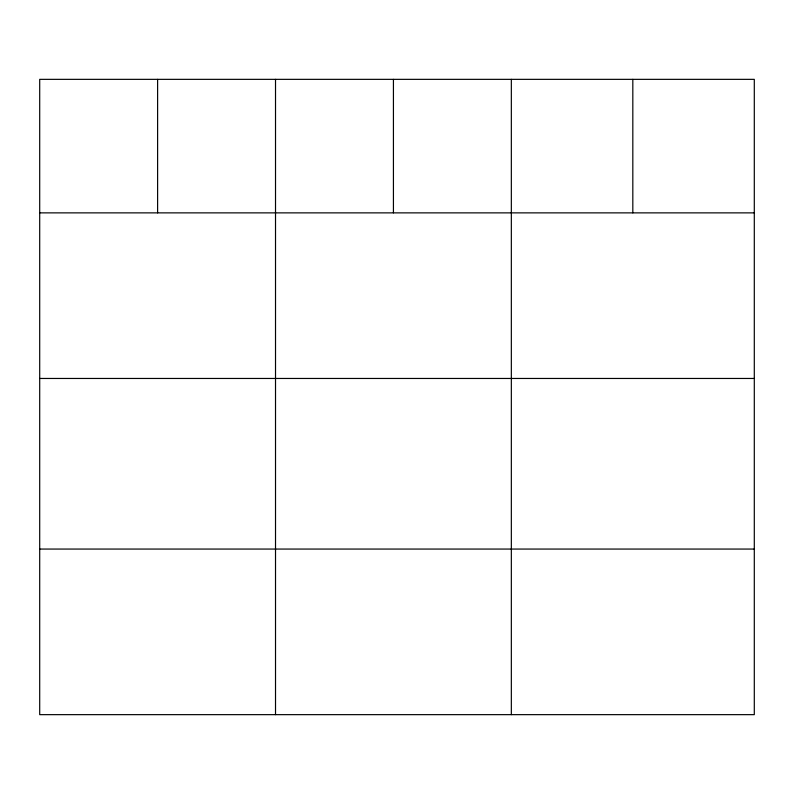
<?xml version="1.0" encoding="UTF-8"?>
<svg xmlns="http://www.w3.org/2000/svg" width="794" height="794" viewBox="0 0 794 794"><rect width="100%" height="100%" fill="white"/><g stroke="black" fill="none" stroke-linecap="round" stroke-linejoin="round"><path stroke-width="1.19" d="M754.3 378.46L754.3 79.35L39.7 79.35L39.7 714.65L754.3 714.65L754.3 378.46L39.7 378.46M39.7 212.871L754.3 212.871M39.7 549.061L754.3 549.061M632.818 79.35L632.818 212.871M511.336 79.35L511.336 714.65M393.427 79.35L393.427 212.871M275.518 79.35L275.518 714.65M157.609 79.35L157.609 212.871"/></g></svg>
